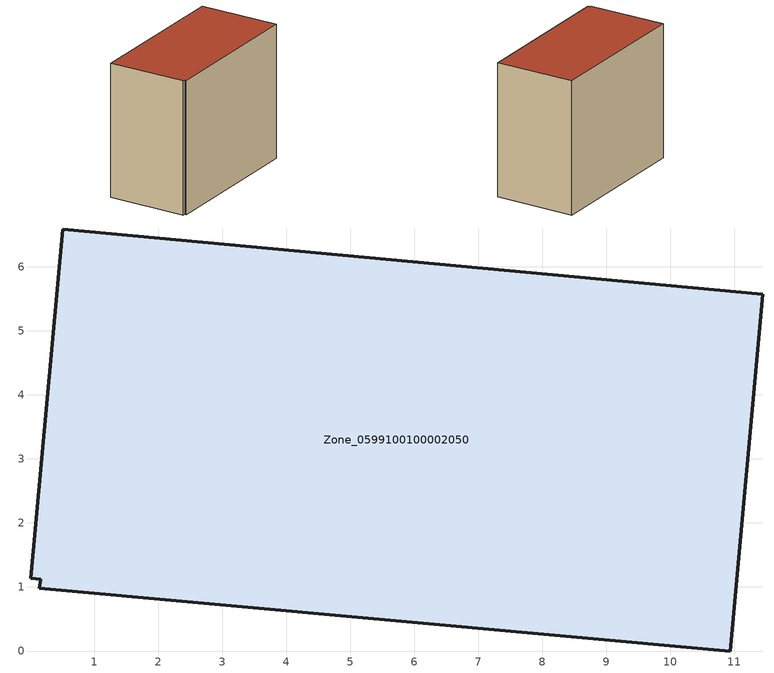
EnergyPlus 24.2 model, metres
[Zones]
Zone_0599100100002050
 floor ground (C_G): 0.51,6.59 11.44,5.58 10.94,0 0.14,0.98 0.16,1.12 0.01,1.14 z0
 wall outside (C_F): 10.94,0 11.44,5.58 0.51,6.59 0.01,1.14 0.16,1.12 0.14,0.98 10.94,0 z0:9.3
 roof outside (C_R): 11.44,5.58 0.51,6.59 0.01,1.14 0.16,1.12 0.14,0.98 10.94,0 z9.3
[BUILDING]
Pand.0599100100002050: North Axis=0; Terrain=City; Loads Convergence Tolerance Value=0.04; Temperature Convergence Tolerance Value=0.4; Solar Distribution=FullExterior; Maximum Number of Warmup Days=25; Minimum Number of Warmup Days=1
[Site:Location]
Rotterdam.The.Hague.AP_ZH_NLD Design_Conditions: Latitude=51.96; Longitude=4.45; Time Zone=1; Elevation=-4.5
[SITE:GROUNDTEMPERATURE:BUILDINGSURFACE]
18, 18, 18, 18, 18, 18, 18, 18, 18, 18, 18, 18
[MATERIAL] Thermal Absorptance=0.9; Solar Absorptance=0.7; Visible Absorptance=0.7
Name | Roughness | Thickness | Conductivity | Density | Specific Heat
G.TC.2006-2014 | MediumSmooth | 0.15 | 0.06 | 540 | 1210
F.TC.2006-2014 | Rough | 0.3 | 0.12 | 1920 | 840
R.TC.2006-2014 | MediumRough | 0.2 | 0.08 | 1500 | 1000
[CONSTRUCTION]
C_G: G.TC.2006-2014
C_F: F.TC.2006-2014
C_R: R.TC.2006-2014
[ZONE]
Zone_0599100100002050: Type=1; Multiplier=1; Ceiling Height=Autocalculate; Volume=Autocalculate; Floor Area=autocalculate; Part of Total Floor Area=Yes
[ZONEINFILTRATION:DESIGNFLOWRATE]
Infil_Zone_0599100100002050: Zone or ZoneList or Space or SpaceList=Zone_0599100100002050; Schedule=AlwaysOn; Design Flow Rate Calculation Method=Flow/Area; Flow Rate per Floor Area=0.0015; Constant Term Coefficient=1; Temperature Term Coefficient=0; Velocity Term Coefficient=0; Velocity Squared Term Coefficient=0
[HVACTEMPLATE:ZONE:IDEALLOADSAIRSYSTEM]
Zone_0599100100002050: Maximum Heating Supply Air Temperature=50; Minimum Cooling Supply Air Temperature=13; Maximum Heating Supply Air Humidity Ratio=0.0156; Minimum Cooling Supply Air Humidity Ratio=0.0077; Heating Limit=NoLimit; Cooling Limit=NoLimit; Dehumidification Control Type=ConstantSensibleHeatRatio; Cooling Sensible Heat Ratio=0.7; Dehumidification Setpoint=60; Humidification Control Type=None; Humidification Setpoint=30; Outdoor Air Method=None; Outdoor Air Flow Rate per Person=0.00944; Outdoor Air Flow Rate per Zone Floor Area=0; Outdoor Air Flow Rate per Zone=0; Demand Controlled Ventilation Type=None; Outdoor Air Economizer Type=NoEconomizer; Heat Recovery Type=None; Sensible Heat Recovery Effectiveness=0.7; Latent Heat Recovery Effectiveness=0.65
[ZONECONTROL:THERMOSTAT]
ThermostatControl_Zone_0599100100002050: Zone or ZoneList=Zone_0599100100002050; Control Type Schedule=DualSetpointControlType; Control 1=Thermostat_Zone_0599100100002050; Temperature Difference Between Cutout And Setpoint=0
[THERMOSTATSETPOINT:DUALSETPOINT]
Thermostat_Zone_0599100100002050: Heating Setpoint Temperature Schedule=HeatingSetpoint_Zone_0599100100002050; Cooling Setpoint Temperature Schedule=CoolingSetpoint_Zone_0599100100002050
[SCHEDULE:COMPACT]
HeatingSetpoint_Zone_0599100100002050: Through: 12/31, For: AllDays, Until: 24:00, 21
CoolingSetpoint_Zone_0599100100002050: Through: 12/31, For: AllDays, Until: 24:00, 24
DualSetpointControlType: Through: 12/31, For: AllDays, Until: 24:00, 4
AlwaysOn: Through: 12/31, For: AllDays, Until: 24:00, 1
